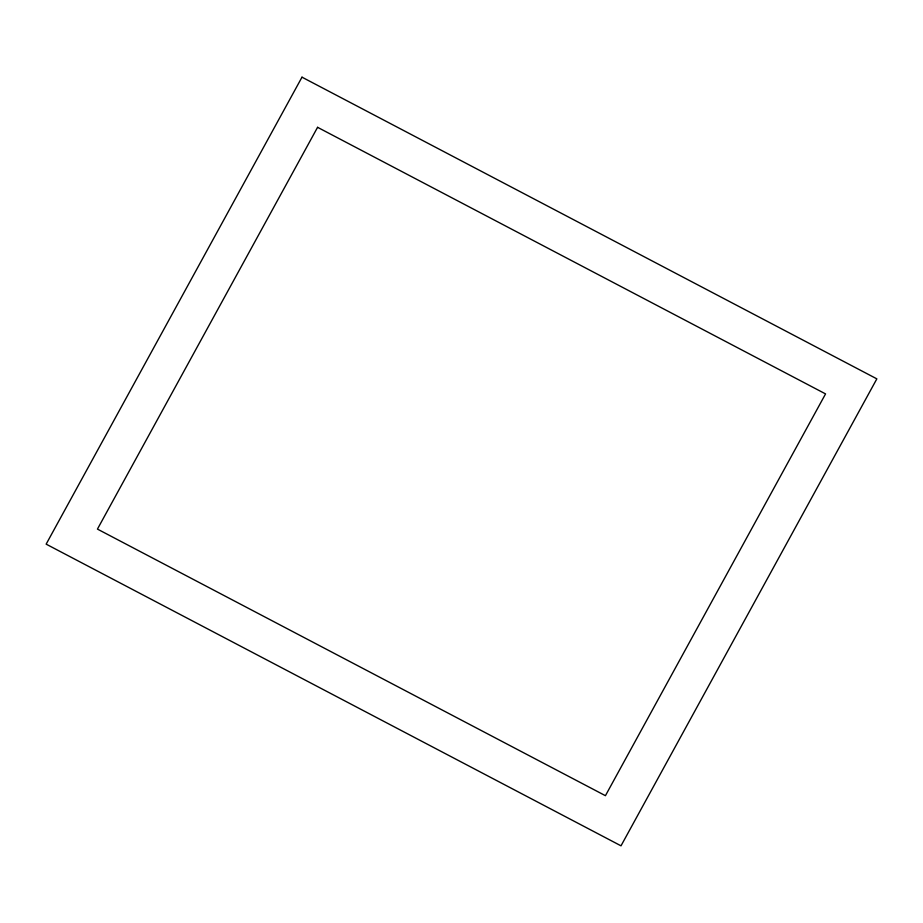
<?xml version="1.0" encoding="UTF-8"?>
<svg xmlns="http://www.w3.org/2000/svg" width="923" height="923" viewBox="0 0 923 923"><rect width="100%" height="100%" fill="white"/><g stroke="black" fill="none" stroke-linecap="round" stroke-linejoin="round"><path stroke-width="1.38" d="M301.994 77.174L46.15 544.143L621.006 845.826L876.85 378.857L301.994 77.174M317.57 127.316L97.446 529.098L605.43 795.684L825.554 393.902L317.57 127.316"/></g></svg>
